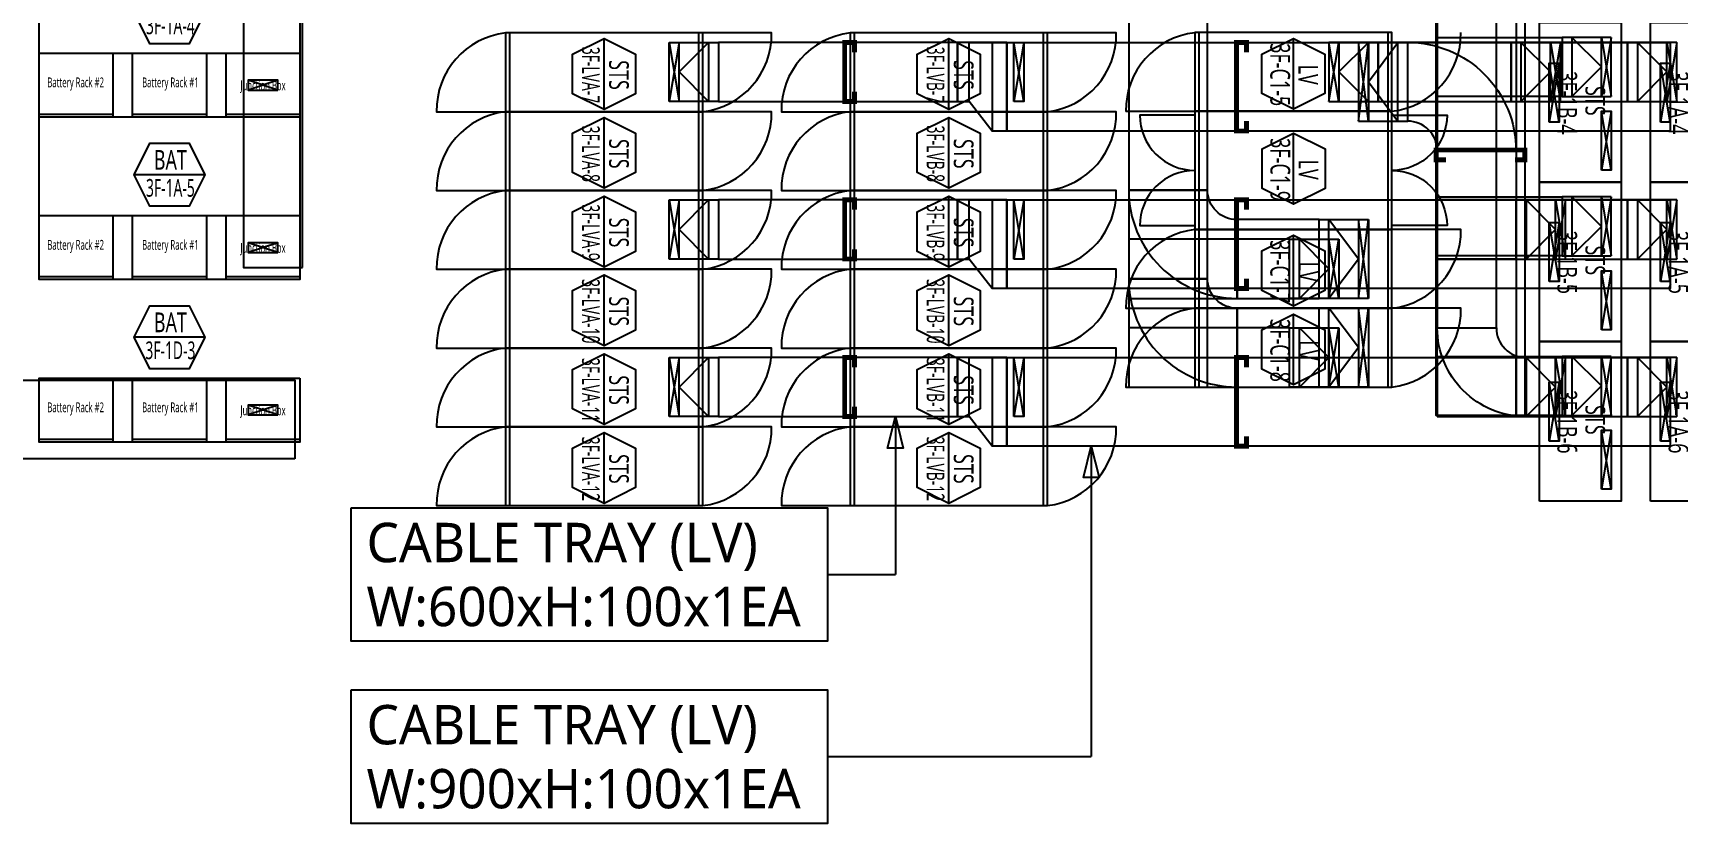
# Model space of a CAD drawing. Header units: millimetres. Extents: x -138191 to 245733, y -341087 to 835263.
# Drawn here: x -124095 to -107386, y 466635 to 474660 of the extents above; entities that cross this region are included whole.
import ezdxf
from ezdxf.enums import TextEntityAlignment as Align

# ---------------------------------------------------------------- set-up
doc = ezdxf.new("R2010")
doc.units = ezdxf.units.MM
doc.header["$LTSCALE"] = 300
for name, color, linetype in [('------00 Switch Gear', 3, 'Continuous'), ('------00 Switch Gear_Number', 1, 'Continuous'), ('-----26 Electrical Cable Tray_HV_N', 30, 'Continuous'), ('-----26 Electrical Cable Tray_LV_STS1', 3, 'Continuous'), ('-----26 Electrical Cable Tray_LV_STS2', 2, 'Continuous'), ('-----26 Electrical Cable Tray_LV_STS3', 151, 'Continuous'), ('-----26 Electrical Cable Tray_LV_STS3_B', 4, 'Continuous'), ('-----26 Electrical Cable Tray_LV_STS3_C', 231, 'Continuous'), ('-----26 Electrical Cable Tray_LV_UPSBAT', 11, 'Continuous')]:
    doc.layers.add(name, color=color, linetype=linetype)
doc.styles.add('ELEC', font='malgun.ttf')

# ---------------------------------------------------------------- blocks, each defined once
blk = doc.blocks.new('STS-R')
blk.add_lwpolyline([(886994, -128588), (888614, -128588), (888614, -129418), (886994, -129418), (886994, -128588)])
blk = doc.blocks.new('A$C2e8f9a8b')
at = {"color": 0}
blk.add_line((30, 750), (30, 0), dxfattribs=at)
blk.add_lwpolyline([(650, 0), (0, 0), (0, 750), (650, 750)], close=True, dxfattribs=at)
blk = doc.blocks.new('A$480505980042')
at = {"color": 0}
for p, q in [((400, 800), (0, 800)), ((0, 800), (0, 0)), ((500, 800), (400, 800)), ((500, 0), (500, 800)), ((0, 0), (400, 0)), ((400, 0), (500, 0))]:
    blk.add_line(p, q, dxfattribs=at)
at = {"color": 8}
for p, q in [((100, 0), (0, 800)), ((0, 0), (100, 800)), ((100, 400), (400, 800)), ((100, 800), (100, 0)), ((400, 0), (400, 800)), ((100, 400), (400, 0))]:
    blk.add_line(p, q, dxfattribs=at)
blk = doc.blocks.new('A$495596483691')
at = {"color": 0}
for p, q in [((100, 600), (0, 600)), ((0, 600), (0, 0)), ((500, 600), (100, 600)), ((500, 0), (500, 600)), ((0, 0), (100, 0)), ((100, 0), (500, 0))]:
    blk.add_line(p, q, dxfattribs=at)
at = {"color": 8}
for p, q in [((400, 300), (100, 600)), ((100, 600), (100, 0)), ((400, 0), (400, 600)), ((400, 600), (500, 0)), ((500, 600), (400, 0)), ((400, 300), (100, 0))]:
    blk.add_line(p, q, dxfattribs=at)

msp = doc.modelspace()

# ---------------------------------------------------------------- linework, layer by layer
at = {"layer": '------00 Switch Gear'}
for p, q in [((-119253, 473860, 0), (-119253, 474660, 0)), ((-117333, 473860, 0), (-117333, 474660, 0)), ((-115752, 473860, 0), (-115752, 474660, 0)), ((-113832, 473860, 0), (-113832, 474660, 0)), ((-112252, 473864, 0), (-112252, 474664, 0)), ((-110332, 473864, 0), (-110332, 474664, 0)), ((-119253, 473060, 0), (-119253, 473860, 0)), ((-117333, 473060, 0), (-117333, 473860, 0)), ((-115752, 473060, 0), (-115752, 473860, 0)), ((-113832, 473060, 0), (-113832, 473860, 0)), ((-112994, 473864, 0), (-112294, 473864, 0)), ((-112253, 473864, 0), (-112253, 472664, 0)), ((-110335, 473864, 0), (-110335, 472664, 0)), ((-119253, 472260, 0), (-119253, 473060, 0)), ((-117333, 472260, 0), (-117333, 473060, 0)), ((-115752, 472260, 0), (-115752, 473060, 0)), ((-113832, 472260, 0), (-113832, 473060, 0)), ((-112252, 471864, 0), (-112252, 472664, 0)), ((-110332, 471864, 0), (-110332, 472664, 0)), ((-119253, 471460, 0), (-119253, 472260, 0)), ((-117333, 471460, 0), (-117333, 472260, 0)), ((-115752, 471460, 0), (-115752, 472260, 0)), ((-113832, 471460, 0), (-113832, 472260, 0)), ((-112252, 471064, 0), (-112252, 471864, 0)), ((-110332, 471064, 0), (-110332, 471864, 0)), ((-119253, 470660, 0), (-119253, 471460, 0)), ((-117333, 470660, 0), (-117333, 471460, 0)), ((-115752, 470660, 0), (-115752, 471460, 0)), ((-113832, 470660, 0), (-113832, 471460, 0)), ((-119253, 469860, 0), (-119253, 470660, 0)), ((-117333, 469860, 0), (-117333, 470660, 0)), ((-115752, 469860, 0), (-115752, 470660, 0)), ((-113832, 469860, 0), (-113832, 470660, 0))]:
    msp.add_line(p, q, dxfattribs=at)
at = {"layer": '------00 Switch Gear', "elevation": 0}
msp.add_lwpolyline([(-124033, 472155), (-124033, 479405), (-121383, 479405), (-121383, 472155), (-124033, 472155)], dxfattribs=at)
for points in [[(-119295, 474660, 0.385743), (-119995, 473860), (-119295, 473860)], [(-117293, 473860, 0.385743), (-116593, 474660), (-117293, 474660)], [(-115794, 474660, 0.385743), (-116494, 473860), (-115794, 473860)], [(-113792, 473860, 0.385743), (-113092, 474660), (-113792, 474660)], [(-119295, 473860, 0.385743), (-119995, 473060), (-119295, 473060)], [(-117293, 473060, 0.385743), (-116593, 473860), (-117293, 473860)], [(-115794, 473860, 0.385743), (-116494, 473060), (-115794, 473060)], [(-113792, 473060, 0.385743), (-113092, 473860), (-113792, 473860)], [(-112293, 473824), (-112853, 473824), (-112853, 473824, 0.414214), (-112293, 473264, 0.414214), (-112853, 472704), (-112293, 472704)], [(-110293, 473824), (-109733, 473824, -0.414214), (-110293, 473264, -0.414214), (-109733, 472704), (-110293, 472704)], [(-119295, 473060, 0.385743), (-119995, 472260), (-119295, 472260)], [(-117293, 472260, 0.385743), (-116593, 473060), (-117293, 473060)], [(-115794, 473060, 0.385743), (-116494, 472260), (-115794, 472260)], [(-113792, 472260, 0.385743), (-113092, 473060), (-113792, 473060)], [(-112294, 472664, 0.385743), (-112994, 471864), (-112294, 471864)], [(-110292, 471864, 0.385743), (-109592, 472664), (-110292, 472664)], [(-119295, 472260, 0.385743), (-119995, 471460), (-119295, 471460)], [(-117293, 471460, 0.385743), (-116593, 472260), (-117293, 472260)], [(-115794, 472260, 0.385743), (-116494, 471460), (-115794, 471460)], [(-113792, 471460, 0.385743), (-113092, 472260), (-113792, 472260)], [(-112294, 471864, 0.385743), (-112994, 471064), (-112294, 471064)], [(-110292, 471064, 0.385743), (-109592, 471864), (-110292, 471864)], [(-119295, 471460, 0.385743), (-119995, 470660), (-119295, 470660)], [(-117293, 470660, 0.385743), (-116593, 471460), (-117293, 471460)], [(-115794, 471460, 0.385743), (-116494, 470660), (-115794, 470660)], [(-113792, 470660, 0.385743), (-113092, 471460), (-113792, 471460)], [(-119295, 470660, 0.385743), (-119995, 469860), (-119295, 469860)], [(-117293, 469860, 0.385743), (-116593, 470660), (-117293, 470660)], [(-115794, 470660, 0.385743), (-116494, 469860), (-115794, 469860)], [(-113792, 469860, 0.385743), (-113092, 470660), (-113792, 470660)]]:
    msp.add_lwpolyline(points, format="xyb", dxfattribs=at)
for points in [[(-117293, 473860), (-117293, 474660), (-119295, 474660), (-119295, 473860)], [(-113792, 473860), (-113792, 474660), (-115794, 474660), (-115794, 473860)], [(-110292, 473864), (-110292, 474664), (-112294, 474664), (-112294, 473864)], [(-121383, 474455), (-121383, 473805), (-124033, 473805), (-124033, 474455)], [(-117293, 473060), (-117293, 473860), (-119295, 473860), (-119295, 473060)], [(-113792, 473060), (-113792, 473860), (-115794, 473860), (-115794, 473060)], [(-112293, 473864), (-112293, 472664), (-110293, 472664), (-110293, 473864)], [(-117293, 472260), (-117293, 473060), (-119295, 473060), (-119295, 472260)], [(-113792, 472260), (-113792, 473060), (-115794, 473060), (-115794, 472260)], [(-110292, 471864), (-110292, 472664), (-112294, 472664), (-112294, 471864)], [(-117293, 471460), (-117293, 472260), (-119295, 472260), (-119295, 471460)], [(-113792, 471460), (-113792, 472260), (-115794, 472260), (-115794, 471460)], [(-110292, 471064), (-110292, 471864), (-112294, 471864), (-112294, 471064)], [(-117293, 470660), (-117293, 471460), (-119295, 471460), (-119295, 470660)], [(-113792, 470660), (-113792, 471460), (-115794, 471460), (-115794, 470660)], [(-117293, 469860), (-117293, 470660), (-119295, 470660), (-119295, 469860)], [(-113792, 469860), (-113792, 470660), (-115794, 470660), (-115794, 469860)]]:
    msp.add_lwpolyline(points, close=True, dxfattribs=at)
at = {"layer": '------00 Switch Gear'}
for points in [[(-121383, 472805), (-121383, 472155), (-124033, 472155), (-124033, 472805)], [(-121383, 471155), (-121383, 470505), (-124033, 470505), (-124033, 471155)]]:
    msp.add_lwpolyline(points, close=True, dxfattribs=at)
for centre, start, end in [((-112203, 473877, 0), 96.6265, 181.0016), ((-110384, 474650, 0), 276.6265, 1.0016)]:
    msp.add_arc(centre, 791, start, end, dxfattribs=at)
at = {"layer": '------00 Switch Gear_Number', "elevation": 0}
for points in [[(-122348, 474870), (-123068, 474870), (-122909, 475190), (-122508, 475190), (-122348, 474870), (-122508, 474550), (-122909, 474550), (-123068, 474870)], [(-118294, 473882), (-118294, 474602), (-117974, 474443), (-117974, 474042), (-118294, 473882), (-118614, 474042), (-118614, 474443), (-118294, 474602)], [(-114793, 473882), (-114793, 474602), (-114473, 474443), (-114473, 474042), (-114793, 473882), (-115113, 474042), (-115113, 474443), (-114793, 474602)], [(-111293, 473885), (-111293, 474605), (-110973, 474446), (-110973, 474045), (-111293, 473885), (-111613, 474045), (-111613, 474446), (-111293, 474605)], [(-118294, 473082), (-118294, 473802), (-117974, 473643), (-117974, 473242), (-118294, 473082), (-118614, 473242), (-118614, 473643), (-118294, 473802)], [(-114793, 473082), (-114793, 473802), (-114473, 473643), (-114473, 473242), (-114793, 473082), (-115113, 473242), (-115113, 473643), (-114793, 473802)], [(-111292, 472922), (-111292, 473642), (-110972, 473482), (-110972, 473081), (-111292, 472922), (-111612, 473081), (-111612, 473482), (-111292, 473642)], [(-118294, 472282), (-118294, 473002), (-117974, 472843), (-117974, 472442), (-118294, 472282), (-118614, 472442), (-118614, 472843), (-118294, 473002)], [(-114793, 472282), (-114793, 473002), (-114473, 472843), (-114473, 472442), (-114793, 472282), (-115113, 472442), (-115113, 472843), (-114793, 473002)], [(-111293, 471885), (-111293, 472605), (-110973, 472446), (-110973, 472045), (-111293, 471885), (-111613, 472045), (-111613, 472446), (-111293, 472605)], [(-118294, 471482), (-118294, 472202), (-117974, 472043), (-117974, 471642), (-118294, 471482), (-118614, 471642), (-118614, 472043), (-118294, 472202)], [(-114793, 471482), (-114793, 472202), (-114473, 472043), (-114473, 471642), (-114793, 471482), (-115113, 471642), (-115113, 472043), (-114793, 472202)], [(-111293, 471085), (-111293, 471805), (-110973, 471646), (-110973, 471245), (-111293, 471085), (-111613, 471245), (-111613, 471646), (-111293, 471805)], [(-118294, 470682), (-118294, 471402), (-117974, 471243), (-117974, 470842), (-118294, 470682), (-118614, 470842), (-118614, 471243), (-118294, 471402)], [(-114793, 470682), (-114793, 471402), (-114473, 471243), (-114473, 470842), (-114793, 470682), (-115113, 470842), (-115113, 471243), (-114793, 471402)], [(-118294, 469882), (-118294, 470602), (-117974, 470443), (-117974, 470042), (-118294, 469882), (-118614, 470042), (-118614, 470443), (-118294, 470602)], [(-114793, 469882), (-114793, 470602), (-114473, 470443), (-114473, 470042), (-114793, 469882), (-115113, 470042), (-115113, 470443), (-114793, 470602)]]:
    msp.add_lwpolyline(points, dxfattribs=at)
at = {"layer": '------00 Switch Gear_Number'}
for points in [[(-122348, 473220), (-123068, 473220), (-122909, 473540), (-122508, 473540), (-122348, 473220), (-122508, 472900), (-122909, 472900), (-123068, 473220)], [(-122348, 471570), (-123068, 471570), (-122909, 471890), (-122508, 471890), (-122348, 471570), (-122508, 471250), (-122909, 471250), (-123068, 471570)]]:
    msp.add_lwpolyline(points, dxfattribs=at)
at = {"layer": '-----26 Electrical Cable Tray_HV_N', "color": 1}
for p, q in [((-116021, 469160), (-115336, 469160)), ((-116021, 467310), (-113346, 467310))]:
    msp.add_line(p, q, dxfattribs=at)
at = {"layer": '-----26 Electrical Cable Tray_HV_N', "color": 1, "elevation": 0}
for points in [[(-115336, 470764), (-115256, 470444), (-115416, 470444), (-115336, 470764), (-115336, 469160)], [(-113346, 470464), (-113266, 470144), (-113426, 470144), (-113346, 470464), (-113346, 467310)]]:
    msp.add_lwpolyline(points, dxfattribs=at)
for points in [[(-120867, 469835), (-120867, 468485), (-116021, 468485), (-116021, 469835)], [(-120867, 467985), (-120867, 466635), (-116021, 466635), (-116021, 467985)]]:
    msp.add_lwpolyline(points, close=True, dxfattribs=at)
at = {"layer": '-----26 Electrical Cable Tray_LV_STS1', "elevation": 0}
for points in [[(-109842, 486205), (-108942, 486205), (-108942, 474015), (-109842, 474015)], [(-109842, 486205), (-108942, 486205), (-108942, 470775), (-109842, 470775)], [(-108565, 474015), (-109842, 474015), (-109842, 474615), (-108565, 474615)], [(-108165, 473265), (-108165, 473865), (-108065, 473865), (-108065, 473265)], [(-108565, 472395), (-109842, 472395), (-109842, 472995), (-108565, 472995)], [(-108165, 471645), (-108165, 472245), (-108065, 472245), (-108065, 471645)], [(-108565, 470775), (-109842, 470775), (-109842, 471375), (-108565, 471375)], [(-108165, 470025), (-108165, 470625), (-108065, 470625), (-108065, 470025)]]:
    msp.add_lwpolyline(points, close=True, dxfattribs=at)
for points in [[(-108065, 473265), (-108165, 473865)], [(-108065, 473865), (-108165, 473265)], [(-108065, 471645), (-108165, 472245)], [(-108065, 472245), (-108165, 471645)], [(-108065, 470025), (-108165, 470625)], [(-108065, 470625), (-108165, 470025)]]:
    msp.add_lwpolyline(points, dxfattribs=at)
at = {"layer": '-----26 Electrical Cable Tray_LV_STS1', "ltscale": 7.5, "const_width": 50, "elevation": 0}
msp.add_lwpolyline([(-109042, 473371), (-108942, 473371), (-108942, 473471), (-109842, 473471), (-109842, 473371), (-109742, 473371)], dxfattribs=at)
at = {"layer": '-----26 Electrical Cable Tray_LV_STS2', "elevation": 0}
for points in [[(-117133, 474564), (-117133, 473964), (-114704, 473964), (-114704, 474564)], [(-114204, 473664), (-114204, 474564), (-107465, 474564), (-107465, 473664)], [(-114132, 473964), (-114132, 474564), (-114032, 474564), (-114032, 473964)], [(-108695, 473754), (-108695, 474354), (-108595, 474354), (-108595, 473754)], [(-107565, 473754), (-107565, 474354), (-107465, 474354), (-107465, 473754)], [(-117133, 472964), (-117133, 472364), (-114704, 472364), (-114704, 472964)], [(-114204, 472064), (-114204, 472964), (-107465, 472964), (-107465, 472064)], [(-114132, 472364), (-114132, 472964), (-114032, 472964), (-114032, 472364)], [(-108695, 472134), (-108695, 472734), (-108595, 472734), (-108595, 472134)], [(-107565, 472134), (-107565, 472734), (-107465, 472734), (-107465, 472134)], [(-117133, 471364), (-117133, 470764), (-114704, 470764), (-114704, 471364)], [(-114204, 470464), (-114204, 471364), (-107465, 471364), (-107465, 470464)], [(-114132, 470764), (-114132, 471364), (-114032, 471364), (-114032, 470764)], [(-108695, 470514), (-108695, 471114), (-108595, 471114), (-108595, 470514)], [(-107565, 470514), (-107565, 471114), (-107465, 471114), (-107465, 470514)]]:
    msp.add_lwpolyline(points, close=True, dxfattribs=at)
at = {"layer": '-----26 Electrical Cable Tray_LV_STS2', "ltscale": 7.5, "const_width": 50, "elevation": 0}
for points in [[(-115751, 474464), (-115751, 474564), (-115851, 474564), (-115851, 473964), (-115751, 473964), (-115751, 474064)], [(-111770, 474464), (-111770, 474564), (-111870, 474564), (-111870, 473664), (-111770, 473664), (-111770, 473764)], [(-115751, 472864), (-115751, 472964), (-115851, 472964), (-115851, 472364), (-115751, 472364), (-115751, 472464)], [(-111770, 472864), (-111770, 472964), (-111870, 472964), (-111870, 472064), (-111770, 472064), (-111770, 472164)], [(-115751, 471264), (-115751, 471364), (-115851, 471364), (-115851, 470764), (-115751, 470764), (-115751, 470864)], [(-111770, 471264), (-111770, 471364), (-111870, 471364), (-111870, 470464), (-111770, 470464), (-111770, 470564)]]:
    msp.add_lwpolyline(points, dxfattribs=at)
at = {"layer": '-----26 Electrical Cable Tray_LV_STS2', "elevation": 0}
for points in [[(-114204, 474564), (-114704, 474564), (-114704, 473964), (-114585, 473964), (-114585, 474564), (-114352, 474564), (-114352, 473664), (-114585, 473964), (-114585, 474564), (-114204, 474564), (-114204, 473664), (-114352, 473664)], [(-114032, 473964), (-114132, 474564)], [(-114032, 474564), (-114132, 473964)], [(-108595, 473754), (-108695, 474354)], [(-108595, 474354), (-108695, 473754)], [(-107465, 473754), (-107565, 474354)], [(-107465, 474354), (-107565, 473754)], [(-114204, 472964), (-114704, 472964), (-114704, 472364), (-114585, 472364), (-114585, 472964), (-114352, 472964), (-114352, 472064), (-114585, 472364), (-114585, 472964), (-114204, 472964), (-114204, 472064), (-114352, 472064)], [(-114032, 472364), (-114132, 472964)], [(-114032, 472964), (-114132, 472364)], [(-108595, 472134), (-108695, 472734)], [(-108595, 472734), (-108695, 472134)], [(-107465, 472134), (-107565, 472734)], [(-107465, 472734), (-107565, 472134)], [(-114204, 471364), (-114704, 471364), (-114704, 470764), (-114585, 470764), (-114585, 471364), (-114352, 471364), (-114352, 470464), (-114585, 470764), (-114585, 471364), (-114204, 471364), (-114204, 470464), (-114352, 470464)], [(-114032, 470764), (-114132, 471364)], [(-114032, 471364), (-114132, 470764)], [(-108595, 470514), (-108695, 471114)], [(-108595, 471114), (-108695, 470514)], [(-107465, 470514), (-107565, 471114)], [(-107465, 471114), (-107565, 470514)]]:
    msp.add_lwpolyline(points, dxfattribs=at)
at = {"layer": '-----26 Electrical Cable Tray_LV_STS3', "elevation": 0}
for points in [[(-109232, 471664), (-109232, 476464), (-109832, 476464), (-109832, 471664)], [(-109832, 472364), (-109832, 476264), (-109032, 476264), (-109032, 472364)], [(-107900, 474564), (-109832, 474564), (-109832, 473964), (-107900, 473964)], [(-107900, 472964), (-109832, 472964), (-109832, 472364), (-107900, 472364)], [(-107900, 471364), (-108932, 471364), (-108932, 470764), (-107900, 470764)]]:
    msp.add_lwpolyline(points, close=True, dxfattribs=at)
msp.add_lwpolyline([(-109232, 471664), (-109232, 471664, 0.414214), (-108932, 471364), (-108932, 471364), (-108932, 470764, -0.414214), (-109832, 471664)], format="xyb", close=True, dxfattribs=at)
at = {"layer": '-----26 Electrical Cable Tray_LV_STS3_B', "elevation": 0}
for points in [[(-110432, 473964), (-109082, 473964), (-109082, 474564), (-110432, 474564)], [(-107900, 474564), (-109832, 474564), (-109832, 473964), (-107900, 473964)], [(-109832, 470764), (-109832, 473464), (-109032, 473464), (-109032, 470764)], [(-109832, 472364), (-109030, 472364), (-109030, 472964), (-109832, 472964)], [(-109832, 470764), (-109030, 470764), (-109030, 471364), (-109832, 471364)]]:
    msp.add_lwpolyline(points, close=True, dxfattribs=at)
msp.add_lwpolyline([(-109032, 473464), (-109832, 473464, 0.414214), (-110132, 473764), (-110132, 474564, -0.414214)], format="xyb", close=True, dxfattribs=at)
at = {"layer": '-----26 Electrical Cable Tray_LV_STS3_B', "color": 1, "elevation": 0}
msp.add_lwpolyline([(-107900, 472964), (-109832, 472964), (-109832, 472364), (-107900, 472364)], close=True, dxfattribs=at)
at = {"layer": '-----26 Electrical Cable Tray_LV_STS3_C', "elevation": 0}
for points in [[(-112966, 480353), (-112966, 473064), (-112166, 473064), (-112166, 480353)], [(-112966, 480353), (-112966, 471064), (-112166, 471064), (-112166, 480353)], [(-112966, 480353), (-112966, 472164), (-112166, 472164), (-112166, 480353)], [(-111032, 472764), (-111866, 472764), (-111866, 471964), (-111032, 471964)], [(-112966, 471964), (-111332, 471964), (-111332, 472564), (-112966, 472564)], [(-111032, 471864), (-111866, 471864), (-111866, 471064), (-111032, 471064)], [(-112966, 471064), (-111332, 471064), (-111332, 471664), (-112966, 471664)]]:
    msp.add_lwpolyline(points, close=True, dxfattribs=at)
for points in [[(-111866, 471964), (-111866, 472764, -0.414214), (-112166, 473064), (-112966, 473064, 0.414214)], [(-111866, 471064), (-111866, 471864, -0.414214), (-112166, 472164), (-112966, 472164, 0.414214)]]:
    msp.add_lwpolyline(points, format="xyb", close=True, dxfattribs=at)
at = {"layer": '-----26 Electrical Cable Tray_LV_UPSBAT'}
for p, q in [((-121608, 474180), (-121908, 474080)), ((-121608, 474080), (-121908, 474180)), ((-121608, 472530), (-121908, 472430)), ((-121608, 472430), (-121908, 472530)), ((-121608, 470880), (-121908, 470780)), ((-121608, 470780), (-121908, 470880))]:
    msp.add_line(p, q, dxfattribs=at)
for points in [[(-121358, 472277), (-121357, 479164), (-121957, 479164), (-121958, 472277)], [(-121608, 472430), (-121608, 472530), (-121908, 472530), (-121908, 472430)]]:
    msp.add_lwpolyline(points, close=True, dxfattribs=at)
at = {"layer": '-----26 Electrical Cable Tray_LV_UPSBAT', "elevation": 0}
for points in [[(-121608, 474080), (-121608, 474180), (-121908, 474180), (-121908, 474080)], [(-121435, 470335), (-130832, 470334), (-130832, 471134), (-121435, 471135)], [(-121608, 470780), (-121608, 470880), (-121908, 470880), (-121908, 470780)]]:
    msp.add_lwpolyline(points, close=True, dxfattribs=at)

# ---------------------------------------------------------------- block references
at = {"layer": '------00 Switch Gear'}
for name, p, rotation in [('STS-R', (-237383, -413849, 0), 90.00000000000001), ('STS-R', (-236253, -413849, 0), 90.00000000000001), ('A$C2e8f9a8b', (-123283, 473805), 89.99999999999999), ('A$C2e8f9a8b', (-122333, 473805), 89.99999999999999), ('A$C2e8f9a8b', (-121383, 473805), 89.99999999999999), ('STS-R', (-237383, -415469, 0), 90.00000000000001), ('STS-R', (-236253, -415469, 0), 90.00000000000001), ('A$C2e8f9a8b', (-123283, 472155), 89.99999999999999), ('A$C2e8f9a8b', (-122333, 472155), 89.99999999999999), ('A$C2e8f9a8b', (-121383, 472155), 89.99999999999999), ('STS-R', (-237383, -417089, 0), 90.00000000000001), ('STS-R', (-236253, -417089, 0), 90.00000000000001), ('A$C2e8f9a8b', (-123283, 470505), 89.99999999999999), ('A$C2e8f9a8b', (-122333, 470505), 89.99999999999999), ('A$C2e8f9a8b', (-121383, 470505), 89.99999999999999)]:
    msp.add_blockref(name, p, dxfattribs=dict(at, rotation=rotation))
at = {"layer": '-----26 Electrical Cable Tray_LV_STS1'}
for p in [(-108565, 474015, 0), (-108565, 472395, 0), (-108565, 470775, 0)]:
    msp.add_blockref('A$495596483691', p, dxfattribs=at)
at = {"layer": '-----26 Electrical Cable Tray_LV_STS2', "xscale": -1}
for p in [(-117133, 473964, 0), (-117133, 472364, 0), (-117133, 470764, 0)]:
    msp.add_blockref('A$495596483691', p, dxfattribs=at)
at = {"layer": '-----26 Electrical Cable Tray_LV_STS3'}
for p in [(-107900, 473964), (-107900, 472364), (-107900, 470764)]:
    msp.add_blockref('A$495596483691', p, dxfattribs=at)
at = {"layer": '-----26 Electrical Cable Tray_LV_STS3_B', "rotation": 180}
msp.add_blockref('A$495596483691', (-110432, 474564), dxfattribs=at)
at = {"layer": '-----26 Electrical Cable Tray_LV_STS3_B'}
for name, p in [('A$480505980042', (-110632, 473764, 0)), ('A$495596483691', (-109082, 473964)), ('A$495596483691', (-107900, 473964)), ('A$495596483691', (-109030, 472364)), ('A$495596483691', (-109030, 470764))]:
    msp.add_blockref(name, p, dxfattribs=at)
at = {"layer": '-----26 Electrical Cable Tray_LV_STS3_B', "color": 1}
msp.add_blockref('A$495596483691', (-107900, 472364), dxfattribs=at)
at = {"layer": '-----26 Electrical Cable Tray_LV_STS3_C', "xscale": -1}
for p in [(-110532, 471964, 0), (-110532, 471064, 0)]:
    msp.add_blockref('A$480505980042', p, dxfattribs=at)
at = {"layer": '-----26 Electrical Cable Tray_LV_STS3_C', "xscale": -1, "rotation": 180}
for p in [(-111332, 472564, 0), (-111332, 471664, 0)]:
    msp.add_blockref('A$495596483691', p, dxfattribs=at)

# ---------------------------------------------------------------- texts
at = {"layer": '------00 Switch Gear', "style": 'ELEC', "width": 0.6}
for s, p in [('Battery Rack #2', (-123661, 474158)), ('Battery Rack #1', (-122699, 474158)), ('Junction Box', (-121758, 474127)), ('Battery Rack #2', (-123661, 472508)), ('Battery Rack #1', (-122699, 472508)), ('Junction Box', (-121758, 472477)), ('Battery Rack #2', (-123661, 470858)), ('Battery Rack #1', (-122699, 470858)), ('Junction Box', (-121758, 470827))]:
    msp.add_text(s, height=100, dxfattribs=at).set_placement(p, align=Align.MIDDLE_CENTER)
at = {"layer": '------00 Switch Gear_Number', "color": 0, "style": 'ELEC'}
for s, height, width, p in [('3F-1A-4', 180, 0.6, (-122699, 474737)), ('BAT', 200, 0.7, (-122699, 473371)), ('3F-1A-5', 180, 0.6, (-122699, 473087)), ('BAT', 200, 0.7, (-122699, 471721)), ('3F-1D-3', 180, 0.6, (-122699, 471437))]:
    msp.add_text(s, height=height, dxfattribs=dict(at, width=width)).set_placement(p, align=Align.MIDDLE_CENTER)
for s, height, width, p in [('3F-C1-5', 200, 0.7, (-111427, 474236, 0)), ('3F-LVA-7', 180, 0.6, (-118428, 474233, 0)), ('3F-LVB-7', 180, 0.6, (-114927, 474233, 0)), ('STS', 200, 0.7, (-118143, 474233, 0)), ('STS', 200, 0.7, (-114642, 474233, 0)), ('LV', 200, 0.7, (-111142, 474236, 0)), ('3F-1B-4', 200, 0.7, (-108512, 473950, 0)), ('3F-1A-4', 200, 0.7, (-107382, 473950, 0)), ('STS', 200, 0.7, (-108227, 473971, 0)), ('3F-LVA-8', 180, 0.6, (-118428, 473433, 0)), ('3F-LVB-8', 180, 0.6, (-114927, 473433, 0)), ('STS', 200, 0.7, (-118143, 473433, 0)), ('STS', 200, 0.7, (-114642, 473433, 0)), ('3F-C1-9', 200, 0.7, (-111426, 473272, 0)), ('LV', 200, 0.7, (-111141, 473272, 0)), ('3F-LVA-9', 180, 0.6, (-118428, 472633, 0)), ('3F-LVB-9', 180, 0.6, (-114927, 472633, 0)), ('STS', 200, 0.7, (-118143, 472633, 0)), ('STS', 200, 0.7, (-114642, 472633, 0)), ('3F-C1-7', 200, 0.7, (-111427, 472236, 0)), ('3F-1B-5', 200, 0.7, (-108512, 472330, 0)), ('3F-1A-5', 200, 0.7, (-107382, 472330, 0)), ('STS', 200, 0.7, (-108227, 472351, 0)), ('LV', 200, 0.7, (-111142, 472236, 0)), ('3F-LVA-10', 180, 0.6, (-118428, 471833, 0)), ('3F-LVB-10', 180, 0.6, (-114927, 471833, 0)), ('STS', 200, 0.7, (-118143, 471833, 0)), ('STS', 200, 0.7, (-114642, 471833, 0)), ('3F-C1-8', 200, 0.7, (-111427, 471436, 0)), ('LV', 200, 0.7, (-111142, 471436, 0)), ('3F-LVA-11', 180, 0.6, (-118428, 471033, 0)), ('3F-LVB-11', 180, 0.6, (-114927, 471033, 0)), ('STS', 200, 0.7, (-118143, 471033, 0)), ('STS', 200, 0.7, (-114642, 471033, 0)), ('3F-1B-6', 200, 0.7, (-108512, 470710, 0)), ('STS', 200, 0.7, (-108227, 470731, 0)), ('3F-1A-6', 200, 0.7, (-107382, 470710, 0)), ('3F-LVA-12', 180, 0.6, (-118428, 470233, 0)), ('3F-LVB-12', 180, 0.6, (-114927, 470233, 0)), ('STS', 200, 0.7, (-118143, 470233, 0)), ('STS', 200, 0.7, (-114642, 470233, 0))]:
    msp.add_text(s, height=height, rotation=270, dxfattribs=dict(at, width=width)).set_placement(p, align=Align.MIDDLE_CENTER)
at = {"layer": '-----26 Electrical Cable Tray_LV_STS2', "ltscale": 7.5, "style": 'ELEC'}
for s, p in [('CABLE TRAY (LV)', (-120707, 469485)), ('W:600xH:100x1EA', (-120707, 468835)), ('CABLE TRAY (LV)', (-120707, 467635)), ('W:900xH:100x1EA', (-120707, 466985))]:
    msp.add_text(s, height=400, dxfattribs=at).set_placement(p, align=Align.MIDDLE_LEFT)

doc.saveas('drawing.dxf')
